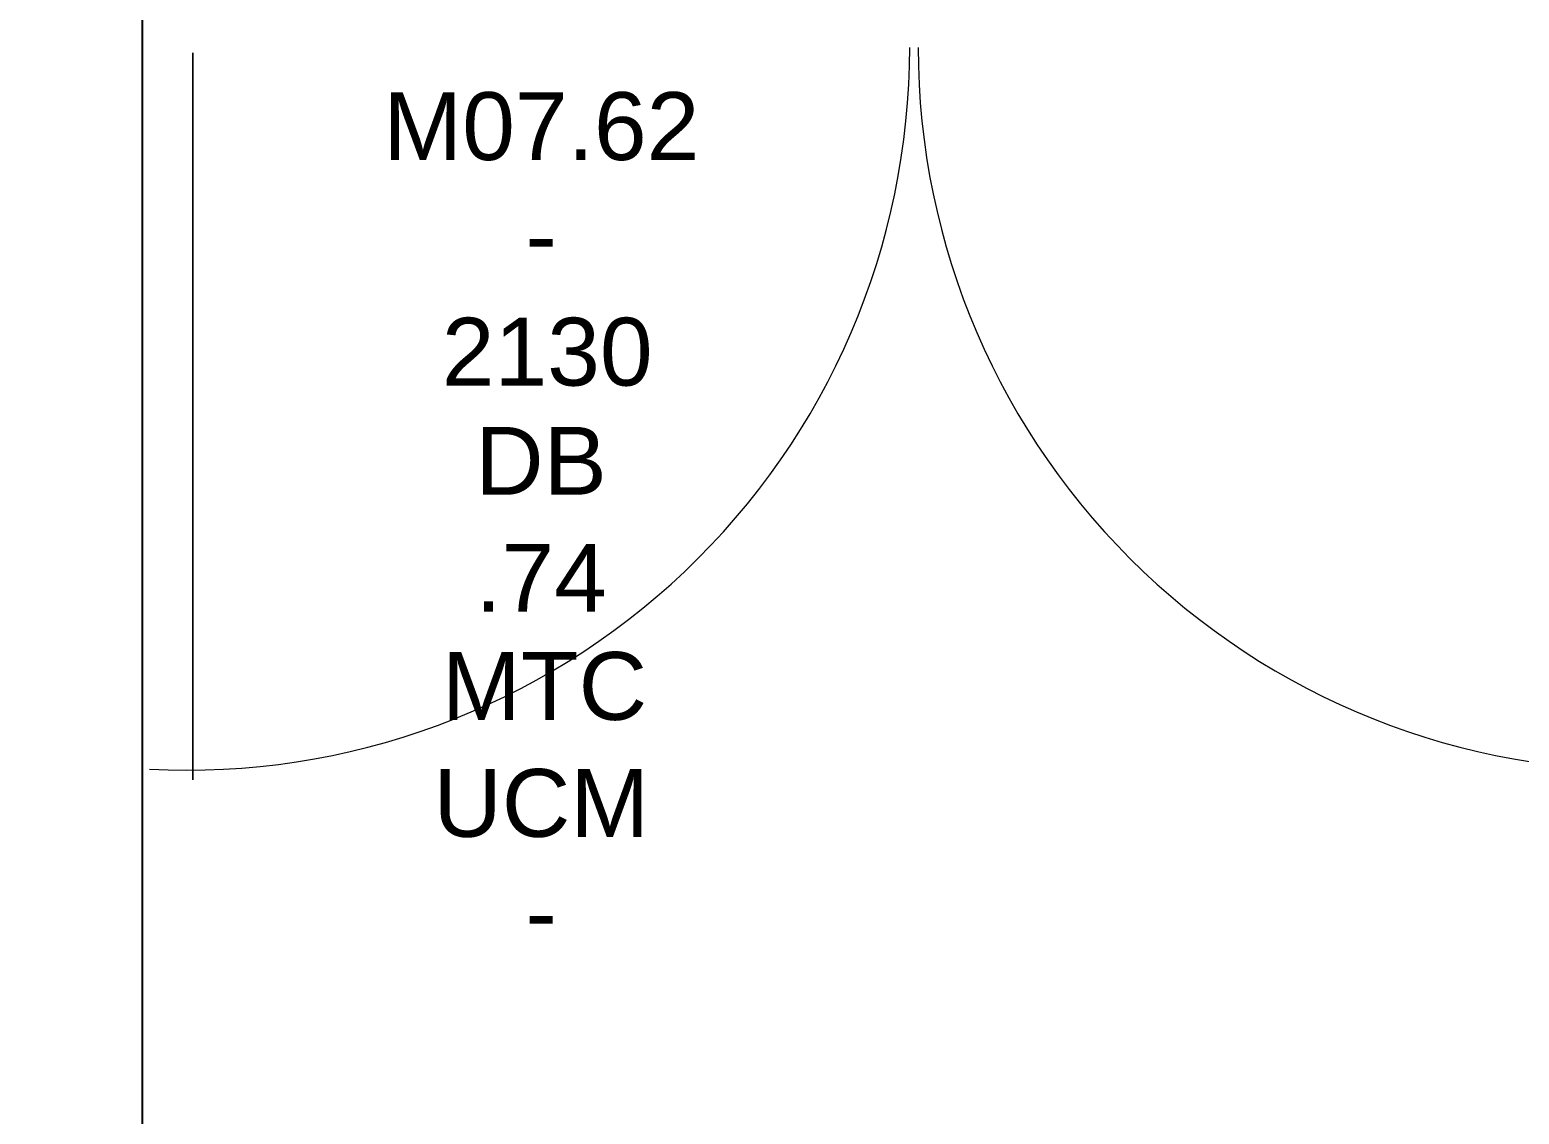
# Model space of a CAD drawing. Header units: millimetres. Extents: x 0 to 58.8, y 0 to 18.9.
# Drawn here: x 35.8 to 37.589, y 9.834 to 11.137 of the extents above; entities that cross this region are included whole.
import ezdxf

# ---------------------------------------------------------------- set-up
doc = ezdxf.new("R2010")
doc.units = ezdxf.units.MM
for name, color, linetype in [('PDF_014407$DR', 7, 'Continuous'), ('PDF_014407$WA-EXT', 7, 'Continuous'), ('PDF_Text', 7, 'Continuous')]:
    doc.layers.add(name, color=color, linetype=linetype)
doc.styles.add('PDF ArialMT', font='arial.ttf')

msp = doc.modelspace()

# ---------------------------------------------------------------- linework, layer by layer
at = {"layer": 'PDF_014407$DR', "lineweight": 0}
msp.add_lwpolyline([(35.9955, 11.1089), (35.9955, 10.2356), (35.9955, 11.1089)], dxfattribs=at)
for centre, start, end in [((35.9885, 11.1156), 267.0447, 360), ((37.7352, 11.1156), 180, 272.9553)]:
    msp.add_arc(centre, 0.8683, start, end, dxfattribs=at)
at = {"layer": 'PDF_014407$WA-EXT', "lineweight": 25}
msp.add_lwpolyline([(29.5508, 12.183), (30.113, 12.183), (30.113, 12.0425), (30.374, 12.0425), (30.374, 12.424), (30.1632, 12.424), (30.1632, 14.3714), (28.3161, 14.3714), (28.3161, 16.7907), (35.6743, 16.7907), (35.6743, 9.4626), (30.374, 9.4626), (30.374, 10.4062), (30.113, 10.4062), (30.113, 9.2016), (35.9353, 9.2016), (35.9353, 11.6309)], dxfattribs=at)

# ---------------------------------------------------------------- texts
at = {"layer": 'PDF_Text', "char_height": 0.0815, "attachment_point": 4, "style": 'PDF ArialMT'}
for s, insert in [('M07.62', (36.2244, 11.0205)), ('-', (36.395, 10.89)), ('2130', (36.2947, 10.7495)), ('DB', (36.3348, 10.619)), ('.74', (36.3348, 10.4784)), ('MTC', (36.2947, 10.3479)), ('UCM', (36.2846, 10.2074)), ('-', (36.395, 10.0769))]:
    msp.add_mtext(s, dxfattribs=dict(at, insert=insert))

doc.saveas('drawing.dxf')
